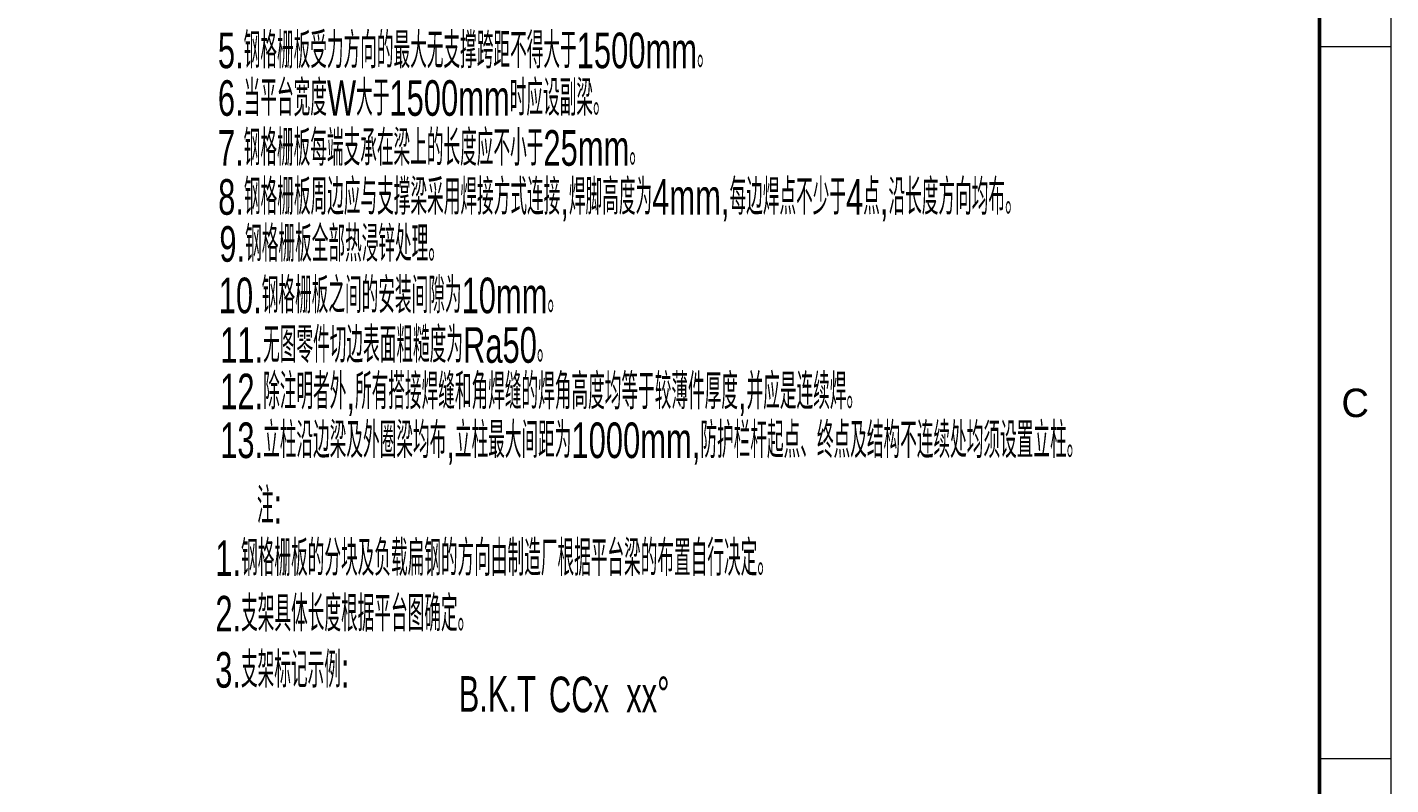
# Model space of a CAD drawing. Extents: x 148 to 221443, y -36682 to 6758.
# Drawn here: x 149986 to 153819, y -21461 to -19333 of the extents above; entities that cross this region are included whole.
import ezdxf
from ezdxf.enums import TextEntityAlignment as Align

# ---------------------------------------------------------------- set-up
doc = ezdxf.new("R2010")
doc.units = 0
doc.header["$LTSCALE"] = 10
doc.header["$MEASUREMENT"] = 0
doc.layers.add('2', color=4, linetype='Continuous')
doc.layers.add('2（细实线）', color=3, linetype='Continuous', lineweight=20)
doc.layers.add('图框层', color=7, linetype='Continuous', lineweight=15)
doc.styles.add('HZ', font='ROMS.SHX', dxfattribs={"width": 0.75, "bigfont": 'GBCBIG.SHX'})

# ---------------------------------------------------------------- blocks, each defined once
blk = doc.blocks.new('a2')
for p, q in [((15905.09, 9916.74), (15895.09, 9916.74)), ((15905.09, 9816.74), (15895.09, 9816.74))]:
    blk.add_line(p, q)
at = {"layer": '图框层', "ltscale": 10}
blk.add_lwpolyline([(15311.09, 10126.74), (15905.09, 10126.74), (15905.09, 9706.74), (15311.09, 9706.74)], close=True, dxfattribs=at)
at = {"layer": '图框层', "ltscale": 10, "const_width": 0.5}
blk.add_lwpolyline([(15336.09, 10116.74), (15895.09, 10116.74), (15895.09, 9716.74), (15336.09, 9716.74)], close=True, dxfattribs=at)
at = {"style": 'HZ'}
blk.add_text('C', height=4, dxfattribs=at).set_placement((15900.09, 9866.74), align=Align.MIDDLE)

msp = doc.modelspace()

# ---------------------------------------------------------------- block references
at = {"layer": '2（细实线）', "xscale": 20, "yscale": 20, "zscale": 20}
msp.add_blockref('a2', (-164283.1551, -217722.905), dxfattribs=at)

# ---------------------------------------------------------------- texts
at = {"layer": '2', "color": 3, "linetype": 'Continuous', "style": 'HZ', "width": 0.65}
for s, p in [('5.钢格栅板受力方向的最大无支撑跨距不得大于1500mm。', (150522.1802, -19448.2109)), ('6.当平台宽度W大于1500mm时应设副梁。', (150522.1655, -19581.8398)), ('7.钢格栅板每端支承在梁上的长度应不小于25mm。', (150522.1655, -19722.1136)), ('8.钢格栅板周边应与支撑梁采用焊接方式连接,焊脚高度为4mm,每边焊点不少于4点,沿长度方向均布。', (150522.9462, -19859.7626)), ('9.钢格栅板全部热浸锌处理。', (150526.3139, -19991.6877)), ('10.钢格栅板之间的安装间隙为10mm。', (150524.6269, -20136.3451)), ('11.无图零件切边表面粗糙度为Ra50。', (150528.5824, -20275.5692)), ('12.除注明者外,所有搭接焊缝和角焊缝的焊角高度均等于较薄件厚度,并应是连续焊。', (150528.5824, -20406.1662)), ('13.立柱沿边梁及外圈梁均布,立柱最大间距为1000mm,防护栏杆起点、终点及结构不连续处均须设置立柱。', (150528.5211, -20543.1496)), ('注:', (150632.0036, -20727.0246)), ('1.钢格栅板的分块及负载扁钢的方向由制造厂根据平台梁的布置自行决定。', (150514.9617, -20874.1213)), ('2.支架具体长度根据平台图确定。', (150515.0353, -21030.2962)), ('3.支架标记示例:', (150514.578, -21188.0699)), ('B.K.T', (151198.8663, -21255.7168)), ('CCx  xx%%D', (151452.518, -21257.0678))]:
    msp.add_text(s, height=100, dxfattribs=at).set_placement(p)

doc.saveas('drawing.dxf')
